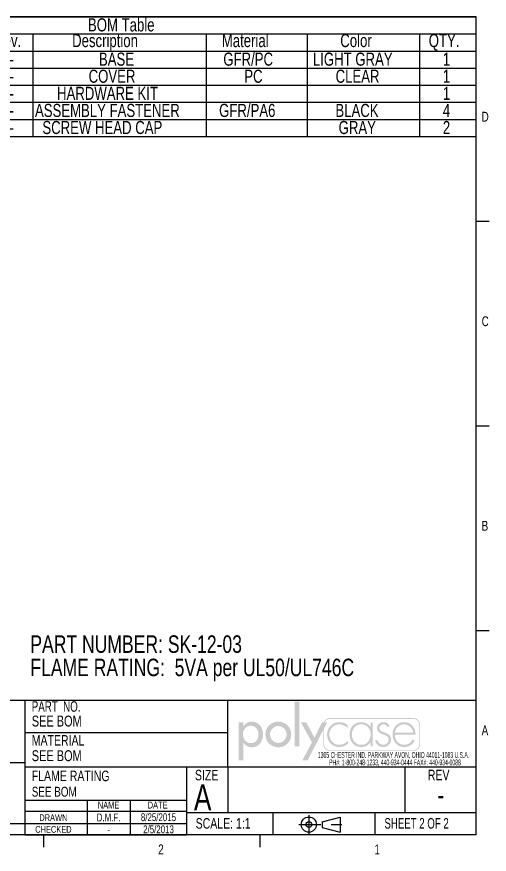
# Paper-space layout 'Layout1' of a CAD drawing. Extents: x 0.3 to 10.8, y 0.2 to 8.2.
# Drawn here: x 6.25 to 10.76, y 0.21 to 8.19 of the extents above; entities that cross this region are included whole.
import ezdxf

# ---------------------------------------------------------------- set-up
doc = ezdxf.new("R2010")
doc.units = 0
doc.header["$MEASUREMENT"] = 0
doc.linetypes.add('SLD-CENTER', pattern=[0.75, 0.6, -0.05, 0.05, -0.05])
doc.linetypes.add('SLD-SOLID', pattern=[0])
doc.layers.get('0').update_dxf_attribs({"linetype": 'CONTINUOUS'})
doc.layers.add('FORMAT', color=7, linetype='SLD-SOLID')
doc.layers.add('SLD-0', color=7, linetype='SLD-SOLID')
doc.styles.add('SLDTEXTSTYLE0', font='TXT', dxfattribs={"width": 0.525406})
doc.styles.add('SLDTEXTSTYLE1', font='TXT', dxfattribs={"width": 0.75})
doc.styles.add('SLDTEXTSTYLE2', font='TXT', dxfattribs={"width": 0.6875})
doc.styles.add('SLDTEXTSTYLE3', font='TXT', dxfattribs={"width": 0.694444})

# ---------------------------------------------------------------- blocks, each defined once
blk = doc.blocks.new('THIRDANGLEPROJECTIONBLOCK')
at = {"color": 7, "linetype": 'SLD-CENTER'}
for p, q in [((0.275, 0.506), (0.275, 0)), ((0, 0.253), (1.202, 0.253))]:
    blk.add_line(p, q, dxfattribs=at)
at = {"color": 7, "linetype": 'SLD-SOLID'}
for p, q in [((0.632, 0.332), (1.13, 0.459)), ((1.13, 0.459), (1.13, 0.048)), ((0.632, 0.332), (0.632, 0.174)), ((0.632, 0.174), (1.13, 0.048))]:
    blk.add_line(p, q, dxfattribs=at)
for radius in [0.206, 0.0789]:
    blk.add_circle((0.275, 0.253), radius, dxfattribs=at)
blk = doc.blocks.new('SW_NOTE_0')
at = {"color": 0, "linetype": 'CONTINUOUS', "char_height": 0.055, "attachment_point": 2, "style": 'SLDTEXTSTYLE0'}
for s, insert in [('1305 CHESTER IND. PARKWAY AVON, OHIO 44011-1083 U.S.A.', (0.7423, 0.0709)), ('PH#: 1-800-248-1233, 440-934-0444 FAX#: 440-934-0088', (0.7564, -0.0002))]:
    blk.add_mtext(s, dxfattribs=dict(at, insert=insert))
blk = doc.blocks.new('BLOCK2')
at = {"linetype": 'CONTINUOUS'}
blk.add_hatch(color=7, dxfattribs=at).paths.add_polyline_path([(1.559, 0.355), (1.559, 1.505), (1.44, 1.505), (1.44, 0.355)], flags=0)
h = blk.add_hatch(color=7, dxfattribs=at)
edge = h.paths.add_edge_path(flags=0)
edge.add_spline(control_points=[(4.669, 0.413), (4.669, 0.316), (4.59, 0.237), (4.493, 0.237)], knot_values=[7, 7, 7, 7, 8, 8, 8, 8], weights=[1, 1, 1, 1], degree=3, periodic=0)
edge.add_line((4.493, 0.237), (2.356, 0.237))
edge.add_spline(control_points=[(2.356, 0.237), (2.259, 0.237), (2.18, 0.316), (2.18, 0.413)], knot_values=[1, 1, 1, 1, 2, 2, 2, 2], weights=[1, 1, 1, 1], degree=3, periodic=0)
edge.add_line((2.18, 0.413), (2.18, 0.781))
edge.add_line((2.18, 0.781), (1.778, 0))
edge.add_line((1.778, 0), (1.643, 0))
edge.add_line((1.643, 0), (1.887, 0.461))
edge.add_line((1.887, 0.461), (1.603, 0.975))
edge.add_line((1.603, 0.975), (1.742, 0.975))
edge.add_line((1.742, 0.975), (1.952, 0.582))
edge.add_line((1.952, 0.582), (2.146, 0.975))
edge.add_line((2.146, 0.975), (2.192, 0.975))
edge.add_spline(control_points=[(2.192, 0.975), (2.218, 1.041), (2.282, 1.087), (2.356, 1.087)], knot_values=[3.233464, 3.233464, 3.233464, 3.233464, 4, 4, 4, 4], weights=[1, 1, 1, 1], degree=3, periodic=0)
edge.add_line((2.356, 1.087), (4.493, 1.087))
edge.add_spline(control_points=[(4.493, 1.087), (4.59, 1.087), (4.669, 1.008), (4.669, 0.911)], knot_values=[5, 5, 5, 5, 6, 6, 6, 6], weights=[1, 1, 1, 1], degree=3, periodic=0)
edge.add_line((4.669, 0.911), (4.669, 0.413))
edge = h.paths.add_edge_path(flags=0)
edge.add_line((2.215, 0.975), (2.28, 0.975))
edge.add_line((2.28, 0.975), (2.201, 0.821))
edge.add_line((2.201, 0.821), (2.201, 0.413))
edge.add_spline(control_points=[(2.201, 0.413), (2.201, 0.327), (2.271, 0.258), (2.356, 0.258)], knot_values=[2, 2, 2, 2, 3, 3, 3, 3], weights=[1, 1, 1, 1], degree=3, periodic=0)
edge.add_line((2.356, 0.258), (4.493, 0.258))
edge.add_spline(control_points=[(4.493, 0.258), (4.579, 0.258), (4.649, 0.327), (4.649, 0.413)], knot_values=[4, 4, 4, 4, 5, 5, 5, 5], weights=[1, 1, 1, 1], degree=3, periodic=0)
edge.add_line((4.649, 0.413), (4.649, 0.911))
edge.add_spline(control_points=[(4.649, 0.911), (4.649, 0.997), (4.579, 1.066), (4.493, 1.066)], knot_values=[6, 6, 6, 6, 7, 7, 7, 7], weights=[1, 1, 1, 1], degree=3, periodic=0)
edge.add_line((4.493, 1.066), (2.356, 1.066))
edge.add_spline(control_points=[(2.356, 1.066), (2.293, 1.066), (2.239, 1.029), (2.215, 0.975)], knot_values=[0, 0, 0, 0, 0.732403, 0.732403, 0.732403, 0.732403], weights=[1, 1, 1, 1], degree=3, periodic=0)
h = blk.add_hatch(color=7, dxfattribs=at)
edge = h.paths.add_edge_path(flags=0)
edge.add_spline(control_points=[(0.122, 0.452), (0.17, 0.382), (0.245, 0.334), (0.333, 0.334)], knot_values=[4, 4, 4, 4, 5, 5, 5, 5], weights=[1, 1, 1, 1], degree=3, periodic=0)
edge.add_spline(control_points=[(0.333, 0.334), (0.523, 0.334), (0.629, 0.492), (0.629, 0.669)], knot_values=[3, 3, 3, 3, 4, 4, 4, 4], weights=[1, 1, 1, 1], degree=3, periodic=0)
edge.add_spline(control_points=[(0.629, 0.669), (0.629, 0.839), (0.517, 0.994), (0.338, 0.994)], knot_values=[2, 2, 2, 2, 3, 3, 3, 3], weights=[1, 1, 1, 1], degree=3, periodic=0)
edge.add_spline(control_points=[(0.338, 0.994), (0.245, 0.994), (0.171, 0.946), (0.122, 0.872)], knot_values=[1, 1, 1, 1, 2, 2, 2, 2], weights=[1, 1, 1, 1], degree=3, periodic=0)
edge.add_line((0.122, 0.872), (0.119, 0.872))
edge.add_line((0.119, 0.872), (0.119, 0.975))
edge.add_line((0.119, 0.975), (0, 0.975))
edge.add_line((0, 0.975), (0, 0))
edge.add_line((0, 0), (0.119, 0))
edge.add_line((0.119, 0), (0.119, 0.452))
edge.add_line((0.119, 0.452), (0.122, 0.452))
edge = h.paths.add_edge_path(flags=0)
edge.add_spline(control_points=[(0.113, 0.665), (0.113, 0.78), (0.185, 0.888), (0.309, 0.888), (0.437, 0.888), (0.51, 0.786), (0.51, 0.665)], knot_values=[0, 0, 0, 0, 1, 1, 1, 2, 2, 2, 2], weights=[1, 1, 1, 1, 1, 1, 1], degree=3, periodic=0)
edge.add_spline(control_points=[(0.51, 0.665), (0.51, 0.543), (0.439, 0.44), (0.309, 0.44), (0.183, 0.44), (0.113, 0.549), (0.113, 0.665)], knot_values=[2, 2, 2, 2, 3, 3, 3, 4, 4, 4, 4], weights=[1, 1, 1, 1, 1, 1, 1], degree=3, periodic=0)
h = blk.add_hatch(color=7, dxfattribs=at)
edge = h.paths.add_edge_path(flags=0)
edge.add_spline(control_points=[(0.69, 0.664), (0.69, 0.477), (0.836, 0.334), (1.022, 0.334), (1.207, 0.334), (1.353, 0.477), (1.353, 0.664)], knot_values=[0, 0, 0, 0, 1, 1, 1, 2, 2, 2, 2], weights=[1, 1, 1, 1, 1, 1, 1], degree=3, periodic=0)
edge.add_spline(control_points=[(1.353, 0.664), (1.353, 0.851), (1.207, 0.994), (1.022, 0.994), (0.836, 0.994), (0.69, 0.851), (0.69, 0.664)], knot_values=[2, 2, 2, 2, 3, 3, 3, 4, 4, 4, 4], weights=[1, 1, 1, 1, 1, 1, 1], degree=3, periodic=0)
edge = h.paths.add_edge_path(flags=0)
edge.add_spline(control_points=[(1.234, 0.664), (1.234, 0.547), (1.139, 0.448), (1.022, 0.448), (0.904, 0.448), (0.81, 0.547), (0.81, 0.664)], knot_values=[0, 0, 0, 0, 1, 1, 1, 2, 2, 2, 2], weights=[1, 1, 1, 1, 1, 1, 1], degree=3, periodic=0)
edge.add_spline(control_points=[(0.81, 0.664), (0.81, 0.782), (0.904, 0.88), (1.022, 0.88), (1.139, 0.88), (1.234, 0.782), (1.234, 0.664)], knot_values=[2, 2, 2, 2, 3, 3, 3, 4, 4, 4, 4], weights=[1, 1, 1, 1, 1, 1, 1], degree=3, periodic=0)
h = blk.add_hatch(color=7, dxfattribs=at)
edge = h.paths.add_edge_path(flags=0)
edge.add_spline(control_points=[(2.806, 0.905), (2.745, 0.957), (2.672, 0.98), (2.593, 0.98)], knot_values=[8, 8, 8, 8, 9, 9, 9, 9], weights=[1, 1, 1, 1], degree=3, periodic=0)
edge.add_spline(control_points=[(2.593, 0.98), (2.413, 0.98), (2.278, 0.84), (2.278, 0.662)], knot_values=[7, 7, 7, 7, 8, 8, 8, 8], weights=[1, 1, 1, 1], degree=3, periodic=0)
edge.add_spline(control_points=[(2.278, 0.662), (2.278, 0.484), (2.41, 0.342), (2.592, 0.342)], knot_values=[6, 6, 6, 6, 7, 7, 7, 7], weights=[1, 1, 1, 1], degree=3, periodic=0)
edge.add_spline(control_points=[(2.592, 0.342), (2.674, 0.342), (2.752, 0.372), (2.814, 0.427)], knot_values=[5, 5, 5, 5, 6, 6, 6, 6], weights=[1, 1, 1, 1], degree=3, periodic=0)
edge.add_line((2.814, 0.427), (2.814, 0.507))
edge.add_spline(control_points=[(2.814, 0.507), (2.759, 0.44), (2.676, 0.398), (2.589, 0.398)], knot_values=[3, 3, 3, 3, 4, 4, 4, 4], weights=[1, 1, 1, 1], degree=3, periodic=0)
edge.add_spline(control_points=[(2.589, 0.398), (2.445, 0.398), (2.337, 0.523), (2.337, 0.662)], knot_values=[2, 2, 2, 2, 3, 3, 3, 3], weights=[1, 1, 1, 1], degree=3, periodic=0)
edge.add_spline(control_points=[(2.337, 0.662), (2.337, 0.802), (2.446, 0.925), (2.59, 0.925)], knot_values=[1, 1, 1, 1, 2, 2, 2, 2], weights=[1, 1, 1, 1], degree=3, periodic=0)
edge.add_spline(control_points=[(2.59, 0.925), (2.678, 0.925), (2.748, 0.889), (2.806, 0.825)], knot_values=[0, 0, 0, 0, 1, 1, 1, 1], weights=[1, 1, 1, 1], degree=3, periodic=0)
edge.add_line((2.806, 0.825), (2.806, 0.905))
h = blk.add_hatch(color=7, dxfattribs=at)
edge = h.paths.add_edge_path(flags=0)
edge.add_spline(control_points=[(3.392, 0.861), (3.34, 0.938), (3.25, 0.98), (3.156, 0.98)], knot_values=[6, 6, 6, 6, 7, 7, 7, 7], weights=[1, 1, 1, 1], degree=3, periodic=0)
edge.add_spline(control_points=[(3.156, 0.98), (2.972, 0.98), (2.857, 0.844), (2.857, 0.665)], knot_values=[5, 5, 5, 5, 6, 6, 6, 6], weights=[1, 1, 1, 1], degree=3, periodic=0)
edge.add_spline(control_points=[(2.857, 0.665), (2.857, 0.486), (2.973, 0.342), (3.159, 0.342)], knot_values=[4, 4, 4, 4, 5, 5, 5, 5], weights=[1, 1, 1, 1], degree=3, periodic=0)
edge.add_spline(control_points=[(3.159, 0.342), (3.249, 0.342), (3.347, 0.387), (3.392, 0.465)], knot_values=[3, 3, 3, 3, 4, 4, 4, 4], weights=[1, 1, 1, 1], degree=3, periodic=0)
edge.add_line((3.392, 0.465), (3.395, 0.465))
edge.add_line((3.395, 0.465), (3.395, 0.355))
edge.add_line((3.395, 0.355), (3.454, 0.355))
edge.add_line((3.454, 0.355), (3.454, 0.967))
edge.add_line((3.454, 0.967), (3.395, 0.967))
edge.add_line((3.395, 0.967), (3.395, 0.861))
edge.add_line((3.395, 0.861), (3.392, 0.861))
edge = h.paths.add_edge_path(flags=0)
edge.add_spline(control_points=[(3.398, 0.672), (3.398, 0.525), (3.314, 0.397), (3.157, 0.397), (3.009, 0.397), (2.916, 0.525), (2.916, 0.665)], knot_values=[0, 0, 0, 0, 1, 1, 1, 2, 2, 2, 2], weights=[1, 1, 1, 1, 1, 1, 1], degree=3, periodic=0)
edge.add_spline(control_points=[(2.916, 0.665), (2.916, 0.798), (3.013, 0.925), (3.153, 0.925), (3.302, 0.925), (3.398, 0.814), (3.398, 0.672)], knot_values=[2, 2, 2, 2, 3, 3, 3, 4, 4, 4, 4], weights=[1, 1, 1, 1, 1, 1, 1], degree=3, periodic=0)
h = blk.add_hatch(color=7, dxfattribs=at)
edge = h.paths.add_edge_path(flags=0)
edge.add_spline(control_points=[(3.731, 0.98), (3.793, 0.98), (3.861, 0.939), (3.887, 0.882)], knot_values=[11, 11, 11, 11, 12, 12, 12, 12], weights=[1, 1, 1, 1], degree=3, periodic=0)
edge.add_line((3.887, 0.882), (3.836, 0.856))
edge.add_spline(control_points=[(3.836, 0.856), (3.816, 0.898), (3.776, 0.925), (3.728, 0.925)], knot_values=[0, 0, 0, 0, 1, 1, 1, 1], weights=[1, 1, 1, 1], degree=3, periodic=0)
edge.add_spline(control_points=[(3.728, 0.925), (3.677, 0.925), (3.624, 0.882), (3.624, 0.829)], knot_values=[1, 1, 1, 1, 2, 2, 2, 2], weights=[1, 1, 1, 1], degree=3, periodic=0)
edge.add_spline(control_points=[(3.624, 0.829), (3.624, 0.682), (3.922, 0.754), (3.922, 0.533)], knot_values=[2, 2, 2, 2, 3, 3, 3, 3], weights=[1, 1, 1, 1], degree=3, periodic=0)
edge.add_spline(control_points=[(3.922, 0.533), (3.922, 0.42), (3.834, 0.342), (3.724, 0.342)], knot_values=[3, 3, 3, 3, 4, 4, 4, 4], weights=[1, 1, 1, 1], degree=3, periodic=0)
edge.add_spline(control_points=[(3.724, 0.342), (3.622, 0.342), (3.539, 0.404), (3.514, 0.503)], knot_values=[4, 4, 4, 4, 5, 5, 5, 5], weights=[1, 1, 1, 1], degree=3, periodic=0)
edge.add_line((3.514, 0.503), (3.572, 0.522))
edge.add_spline(control_points=[(3.572, 0.522), (3.595, 0.449), (3.644, 0.397), (3.724, 0.397)], knot_values=[6, 6, 6, 6, 7, 7, 7, 7], weights=[1, 1, 1, 1], degree=3, periodic=0)
edge.add_spline(control_points=[(3.724, 0.397), (3.801, 0.397), (3.862, 0.458), (3.862, 0.535)], knot_values=[7, 7, 7, 7, 8, 8, 8, 8], weights=[1, 1, 1, 1], degree=3, periodic=0)
edge.add_spline(control_points=[(3.862, 0.535), (3.862, 0.611), (3.804, 0.635), (3.743, 0.656)], knot_values=[8, 8, 8, 8, 9, 9, 9, 9], weights=[1, 1, 1, 1], degree=3, periodic=0)
edge.add_spline(control_points=[(3.743, 0.656), (3.659, 0.686), (3.564, 0.722), (3.564, 0.825)], knot_values=[9, 9, 9, 9, 10, 10, 10, 10], weights=[1, 1, 1, 1], degree=3, periodic=0)
edge.add_spline(control_points=[(3.564, 0.825), (3.564, 0.918), (3.642, 0.98), (3.731, 0.98)], knot_values=[10, 10, 10, 10, 11, 11, 11, 11], weights=[1, 1, 1, 1], degree=3, periodic=0)
h = blk.add_hatch(color=7, dxfattribs=at)
edge = h.paths.add_edge_path(flags=0)
edge.add_spline(control_points=[(4.554, 0.656), (4.555, 0.832), (4.445, 0.98), (4.26, 0.98)], knot_values=[6, 6, 6, 6, 7, 7, 7, 7], weights=[1, 1, 1, 1], degree=3, periodic=0)
edge.add_spline(control_points=[(4.26, 0.98), (4.081, 0.98), (3.963, 0.833), (3.963, 0.662)], knot_values=[5, 5, 5, 5, 6, 6, 6, 6], weights=[1, 1, 1, 1], degree=3, periodic=0)
edge.add_spline(control_points=[(3.963, 0.662), (3.963, 0.489), (4.078, 0.342), (4.26, 0.342)], knot_values=[4, 4, 4, 4, 5, 5, 5, 5], weights=[1, 1, 1, 1], degree=3, periodic=0)
edge.add_spline(control_points=[(4.26, 0.342), (4.38, 0.342), (4.478, 0.401), (4.534, 0.507)], knot_values=[3, 3, 3, 3, 4, 4, 4, 4], weights=[1, 1, 1, 1], degree=3, periodic=0)
edge.add_line((4.534, 0.507), (4.484, 0.537))
edge.add_spline(control_points=[(4.484, 0.537), (4.44, 0.454), (4.363, 0.398), (4.268, 0.398)], knot_values=[1, 1, 1, 1, 2, 2, 2, 2], weights=[1, 1, 1, 1], degree=3, periodic=0)
edge.add_spline(control_points=[(4.268, 0.398), (4.126, 0.398), (4.019, 0.501), (4.023, 0.656)], knot_values=[0, 0, 0, 0, 1, 1, 1, 1], weights=[1, 1, 1, 1], degree=3, periodic=0)
edge.add_line((4.023, 0.656), (4.554, 0.656))
edge = h.paths.add_edge_path(flags=0)
edge.add_spline(control_points=[(4.023, 0.712), (4.033, 0.827), (4.136, 0.925), (4.261, 0.925)], knot_values=[1, 1, 1, 1, 2, 2, 2, 2], weights=[1, 1, 1, 1], degree=3, periodic=0)
edge.add_spline(control_points=[(4.261, 0.925), (4.387, 0.925), (4.48, 0.824), (4.494, 0.712)], knot_values=[0, 0, 0, 0, 1, 1, 1, 1], weights=[1, 1, 1, 1], degree=3, periodic=0)
edge.add_line((4.494, 0.712), (4.023, 0.712))
blk = doc.blocks.new('POLYCASE_LOGO')
at = {"color": 7, "linetype": 'CONTINUOUS', "xscale": 0.37, "yscale": 0.37, "zscale": 0.37}
blk.add_blockref('BLOCK2', (0.1015, -0.5714), dxfattribs=at)
at = {"color": 7, "linetype": 'CONTINUOUS'}
blk.add_blockref('SW_NOTE_0', (0.8349, -0.5644), dxfattribs=at)
blk = doc.blocks.new('SW_TABLEANNOTATION_0')
at = {"layer": 'SLD-0', "color": 0}
for p, q in [((0, 0), (0, -1.1415)), ((6.514, 0), (0, 0)), ((6.514, -1.1415), (6.514, 0)), ((0, -0.1629), (6.514, -0.1629)), ((0.751, -0.1629), (0.751, -0.3269)), ((1.9025, -0.1629), (1.9025, -0.3269)), ((2.2923, -0.1629), (2.2923, -0.3269)), ((3.9421, -0.1629), (3.9421, -0.3269)), ((4.9046, -0.1629), (4.9046, -0.3269)), ((5.9739, -0.1629), (5.9739, -0.3269)), ((0, -0.3269), (6.514, -0.3269)), ((0.751, -0.3269), (0.751, -1.1415)), ((1.9025, -0.3269), (1.9025, -1.1415)), ((2.2923, -0.3269), (2.2923, -1.1415)), ((3.9421, -0.3269), (3.9421, -1.1415)), ((4.9046, -0.3269), (4.9046, -1.1415)), ((5.9739, -0.3269), (5.9739, -1.1415)), ((0, -0.4898), (6.514, -0.4898)), ((0, -0.6527), (6.514, -0.6527)), ((0, -0.8156), (6.514, -0.8156)), ((0, -0.9785), (6.514, -0.9785)), ((0, -1.1415), (6.514, -1.1415))]:
    blk.add_line(p, q, dxfattribs=at)
at = {"layer": 'SLD-0', "color": 0, "char_height": 0.125, "attachment_point": 1, "style": 'SLDTEXTSTYLE1'}
for s, insert in [('BOM Table', (2.817, -0.0149)), ('Description', (2.6659, -0.1646)), ('Material', (4.0921, -0.1646)), ('Color', (5.2206, -0.1646)), ('ITEM NO.', (0.0197, -0.1646)), ('PART NUMBER', (0.7707, -0.1646)), ('Rev.', (1.9234, -0.1646)), ('QTY.', (6.0635, -0.1646)), ('1', (0.3293, -0.3418)), ('SK-12B-02', (0.7707, -0.3418)), ('BASE', (2.9216, -0.3418)), ('GFR/PC', (4.1063, -0.3418)), ('LIGHT GRAY', (4.9596, -0.3418)), ('1', (6.1978, -0.3418)), ('-', (2.0697, -0.3418)), ('2', (0.3293, -0.5047)), ('SK-12C-03', (0.7707, -0.5047)), ('COVER', (2.8233, -0.5047)), ('PC', (4.3064, -0.5047)), ('CLEAR', (5.1762, -0.5047)), ('1', (6.1978, -0.5047)), ('-', (2.0697, -0.5047)), ('3', (0.3293, -0.6676)), ('SK-KIT-02', (0.7707, -0.6676)), ('HARDWARE KIT', (2.5224, -0.6676)), ('1', (6.1978, -0.6676)), ('-', (2.0697, -0.6676)), ('3.1', (0.26, -0.8305)), ('SCREWS-015', (0.8644, -0.8305)), ('ASSEMBLY FASTENER', (2.312, -0.8305)), ('GFR/PA6', (4.0662, -0.8305)), ('BLACK', (5.1744, -0.8305)), ('4', (6.1978, -0.8305)), ('-', (2.0697, -0.8305)), ('3.2', (0.26, -0.9934)), ('SK-CAP-01', (0.8644, -0.9934)), ('SCREW HEAD CAP', (2.3826, -0.9934)), ('GRAY', (5.2051, -0.9934)), ('2', (6.1978, -0.9934)), ('-', (2.0697, -0.9934))]:
    blk.add_mtext(s, dxfattribs=dict(at, insert=insert))
blk = doc.blocks.new('SW_NOTE_6')
at = {"layer": 'SLD-0', "color": 0, "char_height": 0.166667, "attachment_point": 1, "style": 'SLDTEXTSTYLE1'}
for s, insert in [('PART NUMBER: SK-12-03', (0, 0.2148)), ('FLAME RATING:  5VA per UL50/UL746C', (0, -0.0074))]:
    blk.add_mtext(s, dxfattribs=dict(at, insert=insert))

psp = doc.layouts.get("Layout1")

# ---------------------------------------------------------------- linework, layer by layer
at = {"layer": 'SLD-0', "color": 7}
for p, q in [((0.3299, 8.1921), (10.6299, 8.1921)), ((10.6299, 0.3921), (10.6299, 8.1921)), ((10.6299, 6.2421), (10.7556, 6.2421)), ((10.6299, 4.2921), (10.7556, 4.2921)), ((10.6299, 2.3421), (10.7556, 2.3421)), ((4.8053, 1.6753), (10.6299, 1.6753)), ((6.3313, 1.6753), (6.3313, 0.3921)), ((8.2668, 1.0401), (8.2668, 1.6753)), ((8.2668, 1.3651), (6.3313, 1.3651)), ((6.3313, 1.0781), (4.8053, 1.0781)), ((6.3313, 1.0401), (7.8712, 1.0401)), ((7.8712, 1.0401), (10.6299, 1.0401)), ((7.8712, 1.0401), (7.8712, 0.3921)), ((8.2668, 1.0401), (8.2668, 0.605)), ((9.9517, 1.0401), (9.9517, 0.605)), ((7.8712, 0.7208), (6.3313, 0.7208)), ((6.9236, 0.7208), (6.9236, 0.3921)), ((7.3353, 0.7208), (7.3353, 0.3921)), ((6.3313, 0.6191), (7.8712, 0.6191)), ((7.8712, 0.605), (10.6299, 0.605)), ((8.6943, 0.605), (8.6943, 0.3921)), ((9.6663, 0.605), (9.6663, 0.3921)), ((4.8053, 0.5), (7.8712, 0.5)), ((10.6299, 0.3921), (0.3299, 0.3921)), ((6.3313, 0.3921), (7.8712, 0.3921)), ((6.5099, 0.3921), (6.5099, 0.2752)), ((8.5699, 0.3921), (8.5699, 0.2752))]:
    psp.add_line(p, q, dxfattribs=at)

# ---------------------------------------------------------------- block references
at = {"color": 7, "linetype": 'CONTINUOUS'}
psp.add_blockref('POLYCASE_LOGO', (8.2668, 1.6753), dxfattribs=at)
at = {"color": 7, "linetype": 'CONTINUOUS', "xscale": 0.35, "yscale": 0.35, "zscale": 0.35}
psp.add_blockref('THIRDANGLEPROJECTIONBLOCK', (8.9412, 0.4018), dxfattribs=at)
at = {"layer": 'SLD-0'}
for name, p in [('SW_TABLEANNOTATION_0', (4.1159, 8.1921)), ('SW_NOTE_6', (6.3841, 2.0795))]:
    psp.add_blockref(name, p, dxfattribs=at)

# ---------------------------------------------------------------- texts
at = {"layer": 'FORMAT', "char_height": 0.0935, "attachment_point": 1, "style": 'SLDTEXTSTYLE1'}
for s, insert in [('D', (10.6833, 7.286)), ('C', (10.6833, 5.336)), ('B', (10.6833, 3.386))]:
    psp.add_mtext(s, dxfattribs=dict(at, insert=insert))
at = {"layer": 'FORMAT', "color": 7}
for s, insert, char_height, attachment_point, style in [('PART  NO.', (6.3972, 1.6663), 0.1, 1, 'SLDTEXTSTYLE3'), ('SEE BOM', (6.3972, 1.5293), 0.10417, 1, 'SLDTEXTSTYLE1'), ('A', (10.6833, 1.436), 0.0935, 1, 'SLDTEXTSTYLE1'), ('MATERIAL', (6.3972, 1.3438), 0.1, 1, 'SLDTEXTSTYLE1'), ('SEE BOM', (6.3972, 1.1993), 0.10417, 1, 'SLDTEXTSTYLE1'), ('FLAME RATING', (6.3972, 1.0045), 0.1, 1, 'SLDTEXTSTYLE1'), ('SIZE', (7.952, 1.0123), 0.1, 1, 'SLDTEXTSTYLE1'), ('REV', (10.1706, 1.0132), 0.1, 1, 'SLDTEXTSTYLE1'), ('SEE BOM', (6.3972, 0.8505), 0.09375, 1, 'SLDTEXTSTYLE1'), ('A', (7.9422, 0.8749), 0.25, 1, 'SLDTEXTSTYLE1'), ('-', (10.294, 0.8744), 0.2, 2, 'SLDTEXTSTYLE1'), ('NAME', (7.129, 0.7086), 0.065, 2, 'SLDTEXTSTYLE1'), ('DATE', (7.5965, 0.7086), 0.065, 2, 'SLDTEXTSTYLE1'), ('DRAWN', (6.4694, 0.5882), 0.065, 1, 'SLDTEXTSTYLE1'), ('D.M.F.', (7.1291, 0.5961), 0.075, 2, 'SLDTEXTSTYLE1'), ('8/25/2015', (7.6045, 0.5983), 0.075, 2, 'SLDTEXTSTYLE1'), ('2/5/2013', (7.6049, 0.4825), 0.075, 2, 'SLDTEXTSTYLE1'), ('SCALE: 1:1', (7.9586, 0.5521), 0.1, 1, 'SLDTEXTSTYLE1'), ('SHEET 2 OF 2', (9.7571, 0.5524), 0.1, 1, 'SLDTEXTSTYLE2'), ('CHECKED', (6.4301, 0.4774), 0.065, 1, 'SLDTEXTSTYLE1'), ('-', (7.131, 0.4818), 0.075, 2, 'SLDTEXTSTYLE1'), ('2', (7.602, 0.3014), 0.0937, 1, 'SLDTEXTSTYLE1'), ('1', (9.662, 0.3014), 0.0937, 1, 'SLDTEXTSTYLE1')]:
    psp.add_mtext(s, dxfattribs=dict(at, insert=insert, char_height=char_height, attachment_point=attachment_point, style=style))

doc.saveas('drawing.dxf')
